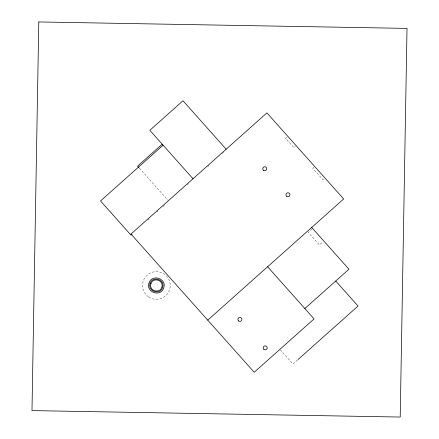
<?xml version="1.0" encoding="UTF-8"?>
<svg xmlns="http://www.w3.org/2000/svg" width="439" height="439" viewBox="0 0 439 439"><rect width="100%" height="100%" fill="white"/><g stroke="black" fill="none" stroke-linecap="round" stroke-linejoin="round"><path stroke-width="0.33" stroke-dasharray="2.19 1.65" d="M148.157 219.741L149.189 218.825M156.761 212.075L157.782 211.164M162.831 206.659L164.356 205.304M187.48 184.687L188.485 183.793M207.79 166.579L208.81 165.673M222.584 153.392L223.605 152.481M286.876 137.034L285.569 138.197L294.103 147.767L295.409 146.604M313.72 167.374L312.738 168.252L322.879 179.628L323.861 178.755M312.184 228.982L308.293 232.451L319.394 244.907L322.802 241.873M297.554 359.958L292.978 364.035L280.351 349.867M139.393 168.137L168 200.228M148.755 297.077A13.878 13.878 0 0 0 170.228 286.266A13.878 13.878 0 0 0 150.133 273.074A13.878 13.878 0 0 0 148.755 297.077"/><path stroke-width="0.66" d="M162.194 144.19L137.594 166.123L138.954 167.649M163.088 145.188L100.531 200.958L130.948 235.079L131.963 234.179M207.74 320.135L343.655 198.977L266.907 112.889L130.998 234.047L254.208 372.261L314.077 318.895L267.609 266.769M304.847 308.546L348.945 269.233L311.701 227.457M298.065 359.508L358.037 306.038L335.731 281.015M226.211 149.244L182.986 100.761L149.831 130.317L193.05 178.805M38.791 21.95L31.981 410.602L400.214 417.05L407.019 28.398L38.791 21.95M149.019 283.045C145.539 292.369 160.959 297.466 163.72 287.902C167.199 278.578 151.779 273.481 149.019 283.045M150.122 283.407C147.169 291.331 160.268 295.661 162.617 287.54C165.574 279.616 152.47 275.286 150.122 283.407M150.945 283.682C148.382 290.558 159.758 294.317 161.793 287.265C164.356 280.384 152.986 276.63 150.945 283.682M286.623 196.249A1.986 1.986 0 0 0 289.899 195.196A1.986 1.986 0 0 0 287.353 192.886A1.986 1.986 0 0 0 286.623 196.249M238.575 320.914A1.986 1.986 0 0 0 241.851 319.861A1.986 1.986 0 0 0 239.299 317.551A1.986 1.986 0 0 0 238.575 320.914M263.888 349.312A1.986 1.986 0 0 0 267.164 348.259A1.986 1.986 0 0 0 264.613 345.948A1.986 1.986 0 0 0 263.888 349.312M263.433 170.233A1.986 1.986 0 0 0 266.709 169.18A1.986 1.986 0 0 0 264.157 166.869A1.986 1.986 0 0 0 263.433 170.233"/></g></svg>
